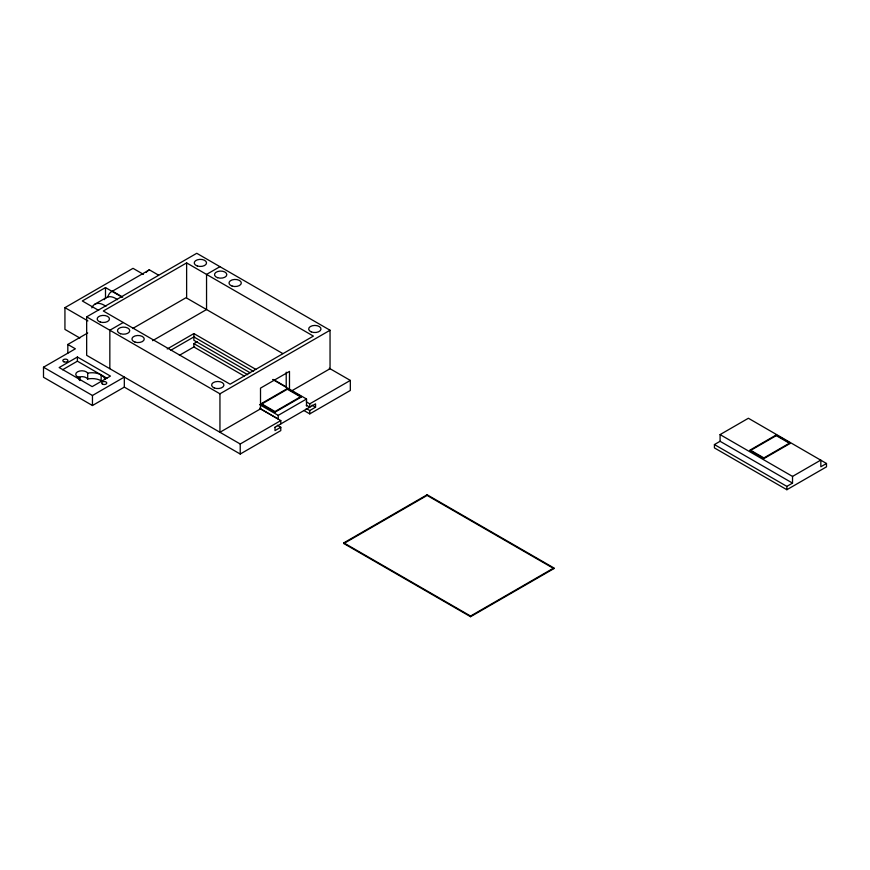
<?xml version="1.0" encoding="UTF-8"?>
<svg xmlns="http://www.w3.org/2000/svg" width="870" height="870" viewBox="0 0 870 870"><rect width="100%" height="100%" fill="white"/><g stroke="black" fill="none" stroke-linecap="round" stroke-linejoin="round"><path stroke-width="1.3" d="M79.866 338.028L64.935 329.404L64.935 307.654L133.023 268.341L143.452 274.365M121.854 297.029L105.498 287.578L82.313 300.966L98.669 310.405M107.771 297.181A21 12.126 60 0 1 112.437 291.167L149.379 269.841L158.525 275.127M94.83 304.228L106.412 297.54M280.792 423.918L280.792 420.569L240.229 443.994L86.663 355.33L86.663 316.854L196.761 253.29L330.045 330.241L330.045 368.717L291.798 390.793M186.626 262.903L103.323 311.003L230.082 384.192L313.385 336.092L186.626 262.903L186.626 297.366L132.653 328.523M67.827 353.242L67.827 344.455L87.718 332.971M277.28 425.234L280.792 427.268L280.792 430.606L240.229 454.031L124.323 387.117L92.459 405.518L43.5 377.254L43.5 367.216L75.375 348.816L67.827 344.455M123.246 322.498L109.837 330.241L109.837 368.717M219.947 266.666L206.549 274.409L206.549 309.535L152.576 340.692M77.397 357.015L59.149 367.553L92.177 386.617L110.436 376.079L77.397 357.015L77.397 361.191L106.956 378.254M62.564 369.75L77.397 361.191M167.214 348.979L193.869 333.58L255.823 369.358M43.5 367.216L92.459 395.48L124.323 377.08L124.323 387.117M170.683 350.316L194.608 336.505M244.209 376.036L193.869 346.967L193.869 343.617L197.349 341.616M179.383 355.33L194.608 346.543M86.663 316.854L219.947 393.805L330.045 330.241M261.294 403.626L287.361 388.564L301.074 396.481L301.074 397.155L274.996 412.206L261.294 404.289L261.294 403.626L274.996 411.543L301.074 396.481M261.294 404.289L287.361 389.238L301.074 397.155M259.565 404.594L278.226 415.36L306.534 399.015L306.534 406.04M306.251 401.82L309.763 403.843L350.327 380.418L350.327 390.456L309.763 413.881L303.913 410.499M274.898 427.322L315.56 403.843L315.56 407.193L309.763 410.531L306.251 408.508M280.792 427.268L274.996 430.606L274.996 427.268M343.813 542.858L427.116 494.758L553.875 567.947L553.875 568.621L470.572 616.71L343.813 543.522L343.813 542.858L470.572 616.047L553.875 567.947M343.813 543.522L427.116 495.432L553.875 568.621M720.088 434.598L748.396 418.252L826.5 463.492L826.5 466.842L786.861 489.723L714.422 447.909L714.422 444.559L720.088 441.297L792.526 483.111L792.526 476.423L720.088 434.598L720.088 441.297M750.179 450.018L776.257 434.956L789.96 442.873L789.96 443.537L763.893 458.599L750.179 450.682L750.179 450.018L763.893 457.924L789.96 442.873M750.179 450.682L776.257 435.631L789.96 443.537M792.526 476.423L820.834 460.078L820.834 466.766L826.5 463.492M714.422 444.559L786.861 486.384L792.526 483.111M329.262 368.26L350.327 380.418M186.626 298.04L282.859 353.601M273.365 379.483L286.219 386.911L286.219 372.186M272.723 379.494L306.534 399.015M193.869 336.929L253.572 371.403M312.047 405.159L315.56 407.193M112.437 291.167L122.724 297.116M250.06 372.719L193.869 340.279L193.869 333.58M306.251 405.159L309.763 407.193L309.763 403.843M193.869 343.617L247.722 374.709M259.565 408.269L278.226 419.046L278.226 415.36M259.717 408.411L280.792 420.569M64.935 307.654L87.913 320.921M786.861 486.384L786.861 489.723M776.257 434.956L776.257 435.631M763.893 457.924L763.893 458.599M470.572 616.047L470.572 616.71M427.116 494.758L427.116 495.432M309.763 410.531L309.763 413.881M289.482 388.792L289.482 371.392L260.511 388.118L260.511 408.856L219.947 432.281L219.947 393.805M287.361 388.564L287.361 389.238M274.996 411.543L274.996 412.206M240.229 443.994L240.229 454.031M105.498 287.578L105.498 298.453M101.159 374.905L101.159 380.766M92.459 395.48L92.459 405.518M79.877 380.603L79.877 377.678A6.144 3.545 0 0 1 77.55 371.816A6.144 3.545 0 0 1 87.696 373.165L87.696 379.015A12.909 7.449 0 0 1 102.258 381.484M79.137 379.788A12.909 7.449 0 0 1 79.877 377.678M87.696 373.165A12.909 7.449 0 0 1 104.868 379.407M77.822 377.526A6.144 3.545 0 0 1 87.696 379.015M146.225 272.44A21 12.126 60 0 1 149.379 269.841M104.193 299.693A18.444 10.647 60 0 1 117.493 299.682M91.828 307.882A18.444 10.647 60 0 1 105.901 306.37M120.528 333.732A6.144 3.545 0 0 0 129.75 330.654A6.144 3.545 0 0 0 120.528 327.588A6.144 3.545 0 0 0 120.528 333.732M217.598 277.693A6.144 3.545 0 0 0 226.82 274.615A6.144 3.545 0 0 0 217.598 271.538A6.144 3.545 0 0 0 217.598 277.693M214.161 387.9A6.144 3.545 0 0 0 223.884 385.388A6.144 3.545 0 0 0 215.26 381.789A6.144 3.545 0 0 0 214.161 387.9M135.013 342.095A6.144 3.545 0 0 0 144.235 339.017A6.144 3.545 0 0 0 135.013 335.95A6.144 3.545 0 0 0 135.013 342.095M311.232 331.861A6.144 3.545 0 0 0 320.954 329.349A6.144 3.545 0 0 0 312.33 325.739A6.144 3.545 0 0 0 311.232 331.861M232.083 286.056A6.144 3.545 0 0 0 241.305 282.978A6.144 3.545 0 0 0 232.083 279.912A6.144 3.545 0 0 0 232.083 286.056M100.246 322.02A6.144 3.545 0 0 0 109.468 318.942A6.144 3.545 0 0 0 100.246 315.875A6.144 3.545 0 0 0 100.246 322.02M197.316 265.981A6.144 3.545 0 0 0 206.538 262.903A6.144 3.545 0 0 0 197.316 259.836A6.144 3.545 0 0 0 197.316 265.981M102.703 384.225A2.556 1.479 0 0 0 106.749 383.181A2.556 1.479 0 0 0 103.16 381.669A2.556 1.479 0 0 0 102.703 384.225M63.869 361.8A2.556 1.479 0 0 0 67.925 360.756A2.556 1.479 0 0 0 64.336 359.256A2.556 1.479 0 0 0 63.869 361.8"/></g></svg>
